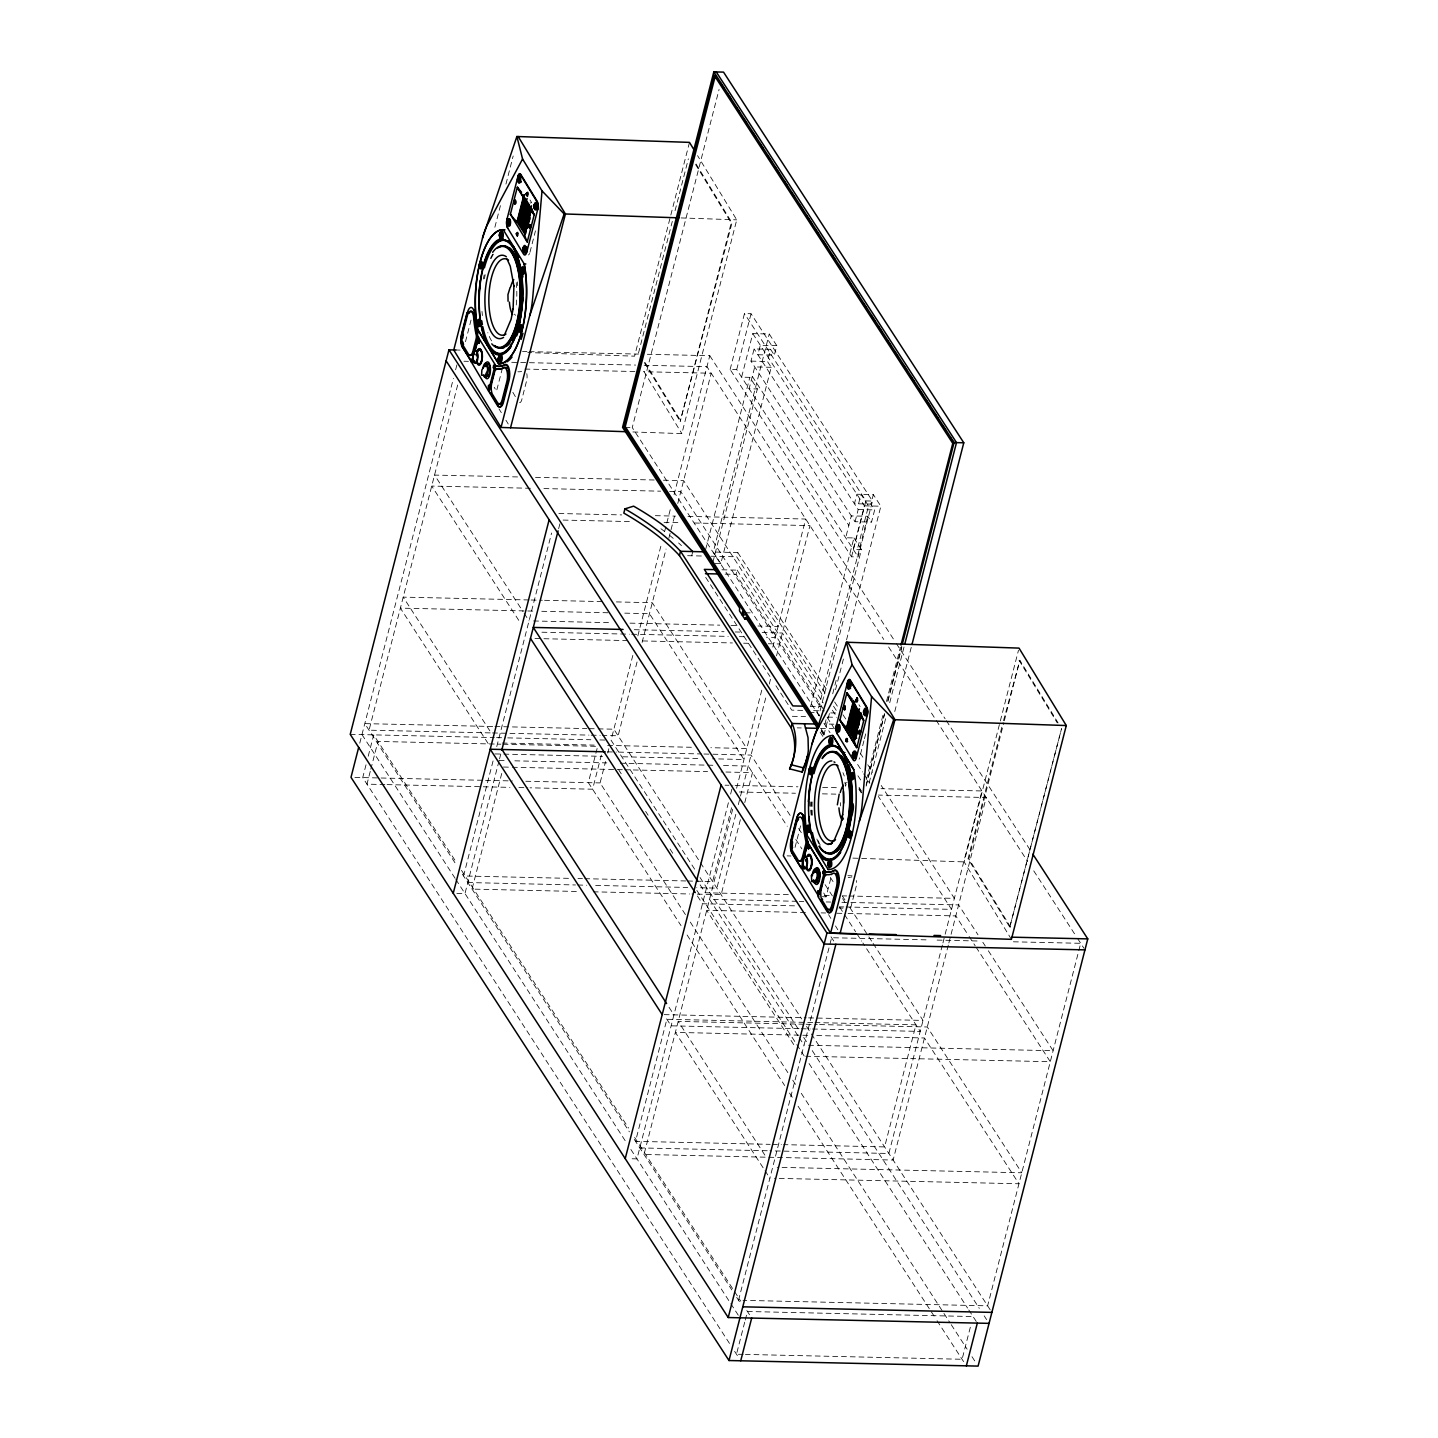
<?xml version="1.0" encoding="UTF-8"?>
<svg xmlns="http://www.w3.org/2000/svg" width="1438" height="1438" viewBox="0 0 1438 1438"><rect width="100%" height="100%" fill="white"/><g stroke="black" fill="none" stroke-linecap="round" stroke-linejoin="round"><path stroke-width="0.75" stroke-dasharray="5 3.75" d="M359.77 743.158L453.401 378.464M455.63 369.782L457.302 363.275M465.481 341.705L471.035 320.099M494.87 227.24L500.424 205.652M505.96 184.064L513.168 155.987M457.661 385.024L369.045 730.18L490.214 732.895M366.025 764.782L362.736 777.599L729.767 1343.847M368.218 756.226L373.7 734.872L456.619 862.8M370.267 771.343L366.978 784.159L384.863 784.555M370.824 769.204L377.96 741.433L500.819 744.183M529.957 252.279L535.457 230.871M502.455 368.02L496.523 391.118L494.187 387.289M493.072 760.936L463.539 875.976L568.999 878.348M496.757 746.592L551.599 532.995M499.004 760.972L464.977 893.537L455.181 893.304M499.543 758.887L501.952 749.504M558.645 528.699L560.317 522.192M501.736 773.464L472.041 889.097L579.748 891.524M689.485 142.38L634.589 356.175L527.8 352.544M638.49 353.083L672.301 221.416M675.069 210.631L688.371 158.827M819.121 715.872L632.253 427.571L719.072 89.462M696.1 164.04L732.014 222.89L680.21 421.442L731.205 222.872L695.273 164.004M597.112 748.479L588.34 782.649L681.019 925.623M632.9 431.957L681.864 433.611L736.741 219.834L697.556 155.61M601.372 755.04L592.6 789.21L530.047 787.808M685.441 914.604L600.077 782.919L605.56 761.547M607.753 753.009L608.849 748.731M632.828 655.404L611.042 740.193L695.183 869.99M637.843 635.866L661.246 544.678M664.59 531.665L666.261 525.14M666.819 522.983L670.719 507.776M674.062 494.762L709.779 355.689L647.352 354.287M637.07 661.965L618.124 735.771L602.414 735.411M642.085 642.427L666.064 549.082M668.85 538.225L674.979 514.337M677.765 503.48L711.199 373.233L643.882 371.723M730.127 369.458L744.471 313.574L751.049 313.718L872.471 501.053L858.126 556.937L851.548 556.794L730.127 369.458L736.705 369.602L858.126 556.937M736.705 369.602L751.049 313.718M691.696 555.787L692.792 551.545M776.772 345.623L760.307 345.264L757.862 354.755L774.345 355.114L776.772 345.623L769.24 334.011L752.775 333.634L741.595 377.169L749.827 377.349L757.359 388.961L712.565 563.444L720.798 563.624L771.217 367.301L767.443 361.495L770.57 349.308L754.105 348.931L750.978 361.118L855.071 521.724L871.536 522.084L874.664 509.897L870.907 504.091L873.333 494.6L856.868 494.241L854.442 503.731L870.907 504.091M705.591 549.676L749.827 377.349M720.798 563.624L713.266 552.012L769.24 334.011M825.053 693.116L736.687 556.794L737.784 552.569L713.266 552.012M823.273 709.006L736.004 574.373L737.101 570.131L721.822 569.79M728.401 802.728L636.962 1158.884L629.143 1158.704M730.63 794.046L732.859 785.364M731.583 807.761L712.619 881.566L687.939 881.009M736.598 788.222L762.23 688.353M772.817 647.118L805.711 519.028L686.771 516.368M732.661 809.288L644.026 1154.462L765.214 1157.177M735.825 814.321L716.879 888.127L696.675 887.677M738.323 804.615L739.977 798.18M740.516 796.041L766.49 694.914M769.276 684.075L770.948 677.55M776.52 655.854L809.954 525.589L691.031 522.929M740.372 819.732L721.121 894.688L691.948 894.023M744.776 802.602L752.469 772.619L721.049 771.918M858.558 503.821L860.985 494.33L868.516 505.942L857.336 549.478M855.071 521.724L858.198 509.537L754.105 348.931M810.78 705.968L853.92 537.938L845.688 537.758L851.296 515.9L867.779 516.278L871.536 522.084M752.775 333.634L864.4 505.852L853.219 549.388L861.452 549.568L818.869 715.423M851.548 556.794L865.91 500.909L744.471 313.574M819.534 715.854L817.359 712.601L867.779 516.278M826.059 719.665L824.963 723.979L833.86 724.177M832.71 693.781L834.364 687.328M834.921 685.171L836.574 678.7M846.551 639.892L880.865 506.212L873.333 494.6M795.034 847.431L800.589 825.825M823.866 735.124L829.42 713.536M835.514 689.773L841.607 666.028M842.165 663.871L843.836 657.382M863.914 740.876L859.511 758.006A5.806 2.211 -88 0 1 859.115 759.192M864.454 738.737L866.107 732.302M822.374 896.701L826.077 896.845L832.009 873.747M866.431 779.594L883.13 714.506M886.473 701.492L900.404 647.262M866.143 785.022L884.514 713.5M887.857 700.486L901.77 646.309M866.125 786.137L884.514 714.542M887.857 701.528L901.77 647.298M869.127 782.901L886.383 715.711M889.727 702.715L904.196 646.363M738.539 1300.258L831.613 937.72L928.103 939.895M894.76 711.54L911.458 646.525M744.704 1322.187L736.49 1354.219L743.176 1354.38M745.261 1320.048L747.454 1311.492L973.059 1316.561M942.375 945.072L888.864 1153.474L769.941 1150.813M942.933 942.897L944.604 936.39M945.161 934.215L981.956 790.954L880.973 788.689M1011.399 939.338L964.143 861.901L1018.481 650.282M1009.764 927.15L1061.568 728.617L1009.764 927.15L968.044 858.81L1002.951 722.829M1003.508 720.672L1019.848 660.276L1058.098 722.919M1010.59 927.186L968.87 858.828L1003.778 722.865M1004.335 720.708L1019.848 660.276M948.307 945.125L893.124 1160.035L767.461 1157.213M948.864 942.951L950.536 936.444M951.093 934.269L986.198 797.515L878.492 795.088M970.326 1327.238L962.094 1359.27L745.423 1354.416M845.167 785.777L846.353 784.681M529.885 203.064L531.647 202.686L529.993 199.954M460.088 350.099L455.63 349.991L459.477 350.207M522.515 351.501L526.973 351.591M529.202 351.645L638.436 354.09M750.978 361.118L767.443 361.495M771.217 367.301L754.734 366.924L749.126 388.781L757.359 388.961M463.953 361.244L468.429 361.333M511.712 362.304L518.453 362.448M520.7 362.502L635.614 365.072M644.116 365.27L706.957 366.672L883.759 639.461M524.942 369.063L634.913 371.525M624.973 427.41L632.253 427.571M517.572 476.931L434.546 475.079L522.983 611.527M535.511 477.344L654.452 480.004M663.421 480.202L683.625 480.651L778.12 626.447L757.934 625.997M530.46 488.273L431.724 486.062L518.956 620.641M543.924 488.578L660.599 491.185M669.587 491.383L680.803 491.634L775.298 637.429L766.328 637.232M865.91 500.909L872.471 501.053M864.4 505.852L880.865 506.212M858.198 509.537L874.664 509.897M558.861 513.51L621.701 514.912M655.351 515.667L675.554 516.116M563.121 520.071L632.684 521.635M664.086 522.336L679.797 522.677M687.616 555.697L702.409 556.021M710.983 556.218L736.687 556.794M725.094 574.121L736.004 574.373M528.86 599.952L403.197 597.13L490.43 731.726M531.107 600.006L542.324 600.257M544.571 600.311L602.917 601.605M616.381 601.911L652.277 602.72L746.789 748.515L710.875 747.706M745.1 612.75L752.38 612.912M532.779 611.096L400.375 608.13L488.812 744.578M541.749 611.294L611.312 612.84M624.775 613.145L649.455 613.702L743.967 759.498L712.547 758.797M533.534 620.964L612.067 622.726M630.024 623.139L719.773 625.153M731.007 625.404L737.73 625.548M634.266 629.7L724.033 631.713M735.249 631.965L739.743 632.055M762.176 632.558L782.38 633.008L823.848 696.999M541.928 632.217L629.449 634.176M631.695 634.212L728.185 636.387M739.402 636.639L743.895 636.728M534.954 638.526L541.695 638.67M543.941 638.724L629.215 640.629M642.678 640.935L732.427 642.948M743.644 643.199L748.137 643.289M768.341 643.739L779.558 643.99L821.026 707.981M810.295 706.31L821.206 706.543M802.656 710.39L791.745 710.138L774.776 683.967M813.584 710.642L824.495 710.875M809.127 712.421L817.359 712.601M830.733 712.906L839.648 713.104M792.338 716.304L805.55 716.591M827.569 717.095L836.377 717.292M797.191 727.862L801.272 727.952M820.469 728.383L833.321 728.671M492.695 726.496L364.785 723.62L456.241 864.723M494.942 726.532L586.938 728.599M589.185 728.653L595.925 728.796M598.154 728.85L613.864 729.21L699.228 860.895M492.461 732.949L588.951 735.106M591.198 735.16L600.167 735.357M350.225 734.351L494.366 737.568M496.559 737.622L505.583 737.82M507.722 737.874L590.856 739.743M599.826 739.941L606.566 740.085M502.186 743.033L594.2 745.1M607.663 745.405L692.936 747.311M503.048 744.237L596.86 746.34M607.411 751.858L616.399 752.056M618.646 752.11L701.672 753.961M703.919 754.015L710.642 754.177M712.889 754.213L751.031 755.076L791.295 817.179M494.87 753.925L501.61 754.069M503.857 754.123L602.594 756.334M622.78 756.783L699.084 758.491M499.13 760.486L505.87 760.63M514.84 760.828L606.836 762.895M620.299 763.201L705.573 765.106M707.82 765.16L714.56 765.304M723.53 765.501L748.209 766.059L787.251 826.275M503.39 767.047L510.113 767.191M512.359 767.245L622.312 769.707M624.559 769.761L707.586 771.613M725.04 785.184L728.94 785.274M735.106 785.418L797.946 786.82M822.626 787.377L838.336 787.736M354.898 777.419L483.348 780.295M485.595 780.349L512.395 780.942M525.805 781.247L600.077 782.919M739.366 791.979L795.466 793.237M822.392 793.848L835.855 794.136M387.092 784.609L509.951 787.359M518.884 787.557L527.818 787.754M577.986 878.546L582.462 878.654M584.709 878.69L685.692 880.955M467.781 882.537L575.506 884.963M577.752 884.999L586.722 885.215M595.692 885.413L687.706 887.462M788.312 894.652L705.285 892.782L699.192 883.381M824.208 895.443L830.948 895.604M842.165 895.856L846.658 895.946M848.905 896L954.365 898.355L881.188 785.454M593.211 891.812L689.719 893.987M797.047 901.302L709.527 899.343L797.982 1035.791M799.294 901.356L803.788 901.446M826.221 901.95L830.715 902.057M841.931 902.309L848.672 902.453M850.901 902.507L958.625 904.915L978.002 934.826M794.459 905.832L702.463 903.765L695.147 892.477M839.343 906.839L843.836 906.929M846.083 906.983L951.543 909.355L878.366 796.436M805.442 912.537L706.705 910.326L793.938 1044.905M821.152 912.896L825.646 912.986M836.862 913.238L845.85 913.454M848.078 913.49L955.803 915.916L967.918 934.61M937.091 940.093L977.481 940.991M1013.377 941.8L1080.693 943.31L987.618 1305.83L743.015 1300.347M664.158 1014.635L806.341 1017.816M808.587 1017.87L923.034 1020.423L873.01 943.274M812.722 1022.544L666.873 1019.272L635.524 1141.341L770.175 1144.342M814.969 1022.58L915.952 1024.845L884.622 1146.913L783.638 1144.648M803.86 1024.216L678.197 1021.411L765.429 1155.99M806.107 1024.269L817.323 1024.521M819.57 1024.575L927.276 1026.984L1021.789 1172.779L777.185 1167.296M799.025 1028.691L671.115 1025.833L665.021 1016.414M801.272 1028.745L810.259 1028.943M812.488 1028.997L920.212 1031.406L862.872 942.969M807.779 1035.36L675.375 1032.394L763.812 1168.842M816.748 1035.558L924.454 1037.966L1018.967 1183.762L774.363 1178.297M808.516 1045.246L1053.119 1050.729L986.486 947.912M805.711 1056.229L1050.297 1061.711L976.402 947.678M772.422 1144.396L781.391 1144.594M639.784 1147.901L767.694 1150.76M681.127 217.929L736.741 219.834M787.125 855.862L790.918 856.005M852.896 858.109L964.143 861.901M847.863 875.688L851.961 875.814M838.893 908.025L842.992 908.169M660.959 528.735L664.338 531.305M669.389 535.152L675.626 540.364M678.61 542.989L681.486 545.631M514.427 314.113L515.541 315.299M842.956 714.776L848.384 722.901M770.57 349.308L774.345 355.114M752.308 376.414L848.869 525.409M853.92 537.938L861.452 549.568M709.779 355.689L895.119 641.636M896.341 643.523L945.108 718.766M946.33 720.654L1031.675 852.339M888.63 646.992L934.97 718.479M936.192 720.348L1027.649 861.452M1033.742 870.853L1076.415 936.695M1077.637 938.583L1083.893 948.235M737.784 552.569L827.335 690.743M834.615 701.96L838.246 707.55M833.519 706.184L837.15 711.792M832.386 710.174L836.053 715.818M860.445 753.458L862.89 757.215M867.761 764.746L872.65 772.278M982.855 942.303L985.282 946.042M737.101 570.131L823.147 702.912M827.12 717.4L834.453 728.689M857.623 764.441L862.494 771.972M863.717 773.842L869.828 783.261M969.122 936.48L975.18 945.809M823.974 723.368L830.032 732.715M857.947 775.783L861.596 781.391M821.278 729.066L824.945 734.692M859.025 787.287L861.47 791.044M821.332 730.36L824.999 736.004M859.133 788.671L861.578 792.446M821.134 730.899L823.561 734.656M858.881 789.138L861.308 792.895M820.127 732.176L823.794 737.82M705.699 577.375L769.941 676.489M798.611 828.468L802.26 834.112M830.319 877.396L833.986 883.04M842.524 896.216L844.969 899.99M849.84 907.504L871.788 941.387M795.789 839.45L801.883 848.869M825.07 884.622L832.386 895.91M839.702 907.198L843.351 912.842M844.573 914.73L855.556 931.662M856.778 933.55L861.65 941.081M831.02 936.803L835.873 944.281M700.45 862.782L801.649 1018.913M806.538 1026.444L810.187 1032.089M811.409 1033.976L991.878 1312.391M700.054 877.522L798.827 1029.896M803.716 1037.427L807.365 1043.071M812.236 1050.603L979.296 1308.328M984.167 1315.86L986.612 1319.617M524.187 613.397L529.04 620.874M799.186 1037.661L804.04 1045.138M618.825 770.031L621.252 773.788M645.644 811.409L648.089 815.184M670.036 849.031L673.685 854.675M696.855 890.428L804.166 1055.977M809.037 1063.509L967.558 1308.059M968.781 1309.946L976.258 1321.468M690.312 922.118L787.862 1072.622M792.733 1080.154L796.4 1085.798M801.272 1093.311L942.717 1311.546M943.939 1313.433L950.033 1322.834M951.255 1324.704L967.109 1349.168M971.98 1356.699L975.647 1362.343M687.112 935.024L784.663 1085.528M789.534 1093.06L793.201 1098.704M798.072 1106.217L935.868 1318.808M937.073 1320.695L964.215 1362.559M669.065 1007.319L673.937 1014.851M765.034 1170.712L769.869 1178.189M461.49 870.332L628.55 1128.057M634.643 1137.458L733.416 1289.85M734.638 1291.719L740.732 1301.138M746.825 1310.539L750.636 1316.417M462.335 874.124L629.377 1131.85M634.266 1139.381L731.816 1289.886M736.687 1297.4L740.66 1303.529M361.963 734.602L455.271 878.564M455.846 879.463L625.979 1141.934M630.869 1149.465L739.959 1317.801M734.638 1351.378L738.611 1357.508M1019.021 660.24L1057.272 722.901M858.971 704.764L860.086 706.579M645.105 362.61L681.037 421.46M644.296 362.574L680.21 421.442M643.811 371.292L681.864 433.611M842.632 898.624L844.915 902.345M823.74 893.016L826.077 896.845M515.361 396.618L512.917 392.448A6.417 2.445 -88 0 1 512.755 391.873M828.558 914.604L830.858 918.397M835.478 925.946L837.779 929.721M499.004 408.895L501.323 412.67M505.924 420.22L508.225 423.994M516.224 282.549A41.738 15.908 -88 0 1 516.116 306.204M517.321 281.902A38.269 14.578 -88 0 1 517.734 285.677M484.408 278.828A51.121 19.485 -88 0 1 485.199 274.712M490.376 258.534A51.121 19.485 -88 0 1 492.982 253.717M491.562 340.878A51.121 19.485 -88 0 1 487.806 332.609M491.113 258.552A51.121 19.485 -88 0 1 493.719 253.753M482.431 315.587A50.51 19.251 -88 0 1 482 311.417M483.384 278.99A50.51 19.251 -88 0 1 484.175 274.928M529.561 253.483A5.806 2.211 -88 0 1 528.519 254.957M519.567 402.658A6.417 2.445 -88 0 0 521.67 400.159L526.829 379.92A7.226 2.75 -88 0 0 526.811 373.682M521.617 371.399A65.932 25.129 -88 0 1 517.896 371.759M844.915 782.308A41.738 15.908 -88 0 1 845.526 786.226M842.938 772.691A38.269 14.578 -88 0 1 844.268 776.035M845.22 783.315A20.204 7.711 -88 0 1 847.234 782.703M818.779 843.603A51.121 19.485 -88 0 1 816.64 838.3M812.38 815.22A51.121 19.485 -88 0 1 812.182 801.973M811.374 815.022A50.51 19.251 -88 0 1 811.176 801.937M840.403 805.927A18.82 7.172 -88 0 1 840.403 802.656M820.289 845.185A51.121 19.485 -88 0 1 817.359 838.336M811.158 815.166A51.121 19.485 -88 0 1 810.942 801.919M850.271 907.773A6.417 2.445 -88 0 0 851.224 905.886L856.383 885.646A7.226 2.75 -88 0 0 856.527 880.577M851.907 876.892A65.932 25.129 -88 0 1 851.17 877.126M850.415 877.306A65.932 25.129 -88 0 1 848.186 877.522"/><path stroke-width="1.5" d="M473.911 360.866L473.515 362.178M478.89 342.981L478.836 339.548L477.74 340.752M498.249 359.141L499.777 358.853C497.206 359.59 499.058 361.405 500.136 358.637L500.784 357.271L498.788 357.685L499.957 355.905M521.347 269.859L522.497 268.115L522.623 269.913L521.329 269.877L523.324 269.463L521.455 271.117L522.803 272.627L522.677 270.829L520.718 270.56L521.617 271.512M808.282 848.654L808.39 845.274M828.342 863.393L829.492 861.632L828.414 864.328L829.798 866.161L830.319 862.998L828.342 863.393L830.319 862.998M850.901 775.585L852.051 773.824L852.159 775.639L850.865 775.603L852.932 776.089L850.937 776.502L851.512 778.335L852.231 776.538M808.12 848.474L808.516 845.85L808.084 848.025M506.895 220.607L508.243 221.812L506.895 220.607L506.931 224.58L508.261 223.142L506.967 223.088L506.931 224.58M495.014 365.018L494.474 367.858L494.043 365.953M478.333 320.746L479.303 323.586C475.798 325.563 476.355 320.225 478.692 320.746C479.843 323.137 475.349 324.287 478.53 325.419M499.885 237.576L501.071 237.612L501.143 235.742C498.339 227.348 500.029 242.069 500.029 235.706M520.053 327.9C518.147 320.872 518.453 334.892 518.902 328.799M519.765 326.013L519.963 330.704L518.759 330.65M527.045 194.4L526.739 192.908L526.452 195.334M526.919 195.388L526.955 194.4M527.063 193.914L527.189 192.926M526.362 193.465L526.937 193.914M807.725 831.128C808.048 829.78 804.004 830.229 808.893 828.378L806.233 829.205M830.265 743.32L829.618 741.433L829.582 743.302M830.373 740.516C828.234 740.588 832.099 740.696 830.427 738.665M828.935 741.415L830.625 743.338L831.434 740.57L831.398 741.505L828.809 740.462L831.434 740.57M855.844 699.605L856.023 700.342M856.203 701.115C857.533 692.091 857.911 705.86 855.862 700.522M857.084 699.659L856.113 699.623M524.277 251.524C524.349 246.437 522.318 252.818 524.636 251.524L524.816 246.815C522.443 246.222 521.94 251.722 525.427 249.655L522.911 248.648M852.428 755.31C854.064 759.821 851.548 753.224 854.999 754.447L854.262 755.363M843.657 708.431L843.962 706.166L845.185 705.968L845.041 709.635L843.729 708.934L844.448 706.507L843.459 708.125L844.843 707.873L843.531 707.55M859.457 733.524C856.329 731.906 862.602 728.365 860.032 734.171C856.545 733.452 860.319 728.383 859.295 733.883M859.349 732.427L859.277 733.578L859.78 730.378M478.89 339.997C480.148 342.064 477.092 341.867 478.584 340.105M498.231 359.284L499.112 355.887M520.898 270.182L521.652 268.079M827.785 864.993L829.331 864.58L827.785 865.011L828.665 861.614M851.871 776.772L850.577 776.736L851.116 778.479L851.206 773.806M514.462 203.189L515.289 201.662L514.732 203.297L513.905 201.913L514.912 201.769C513.294 198.678 515.038 208.294 514.876 200.457M530.029 228.444C531.718 220.409 528.231 229.127 529.022 226.359M528.932 226.898L529.921 227.797L529.831 226.197M844.376 707.622L843.639 707.119M818.384 891.434L818.186 892.836M479.591 341.723L479.07 342.927L478.477 340.429M858.846 732.014L859.439 731.061M488.668 386.247L489.423 386.966M535.493 205.598L534.199 205.562L534.936 203.89L535.493 205.598L534.019 204.861L533.84 205.868L534.487 208.546L535.655 206.82M863.393 711.684L864.04 714.273L865.209 712.547L863.914 712.511L864.04 714.273M743.104 612.75L743.033 613.702M823.704 873.98L823.327 871.949L824.765 874.016M472.886 360.219L473.21 362.789L474.055 361.585M478.836 295.94L480.112 280.913M477.919 340.752L477.937 342.082M478.53 342.298L479.573 340.393M488.381 386.157L488.399 387.487M488.794 388.386L489.351 385.887M489.675 386.211L489.441 387.901M494.618 366.295L494.492 366.474M517.285 236.263C516.727 227.204 517.59 241.728 517.698 232.381M513.114 309.062L513.905 285.785M526.344 193.627C526.811 200.529 528.878 188.971 526.308 193.699M523.18 297.612L519.208 326.588M802.314 866.808L802.548 865.586A6.04 2.301 -88 0 1 804.974 856.455A6.04 2.301 -88 0 1 806.646 865.586A6.04 2.301 -88 0 1 802.656 865.424M808.39 801.667L809.666 786.64M807.886 846.497L807.958 845.939M818.276 890.841L818.042 893.591M817.934 891.884L817.952 893.214M818.276 890.661L819.175 893.322L818.779 890.859M823.039 871.985L823.165 873.675M824.729 870.799C822.518 872.812 823.471 872.992 824.441 874.232M824.118 872.542L824.046 873.351M824.028 872.956L824.118 871.608M847.647 741.505C843.261 741.882 849.229 734.728 846.838 741.99M842.65 814.789C844.43 798.054 844.448 780.115 836.592 764.818M857.12 697.915L855.916 700.845M852.734 803.339C856.347 810.295 844.681 829.762 849.409 833.609L848.456 836.377M694.087 149.947L689.485 142.38L516.889 136.502L522.569 158.989L542.018 190.877L532.761 297.181A52.487 20.006 -88 0 1 529.777 315.515L501.035 427.446L626.231 431.724M823.273 872.417L824.513 872.56M823.363 872.093L824.459 872.974M846.425 642.229L852.105 664.716L871.572 696.603L862.315 802.907A52.487 20.006 -88 0 1 859.331 821.242L830.589 933.172L1011.399 939.338L1066.295 725.543L1019.021 648.107L846.425 642.229L812.057 743.806L783.315 855.736L830.589 933.172M516.314 234.484L517.392 235.401L517.464 233.298L516.35 233.621L517.59 233.657M817.88 893.573L818.995 893.609L818.204 892.962M849.265 687.256L848.815 685.908C844.501 686.034 851.152 689.215 849.085 685.261M849.463 833.627L849.445 834.543M818.366 891.902L819.354 891.776M853.309 752.505L852.339 755.31L854.963 755.381M854.154 754.411L853.183 755.327M534.379 206.802L536.464 206.659L534.361 206.784L534.487 208.546M863.537 710.731L866 712.385L863.932 712.529M523.989 199.9L531.089 212.411M847.359 726.567L854.819 738.808M849.157 719.575L856.617 731.816M535.457 207.503L534.541 205.904L535.817 203.854M864.993 713.23L864.849 709.905L865.37 711.684M494.187 366.241L494.906 367.265M494.96 366.834L494.025 364.982L493.468 367.157M824.19 872.327L823.884 870.961M829.079 740.462L830.787 738.665M847.971 833.555L849.66 831.757L848.474 831.703M529.31 225.694C528.555 232.902 533.336 222.674 529.166 225.586M837.797 727.538L836.431 726.334L837.797 727.538L838.282 726.064L836.521 727.484M480.939 264.484L479.591 263.28L480.939 264.484L481.442 263.046L479.663 264.43M809.073 771.235A3.739 1.42 -88 0 0 811.122 774.093A3.739 1.42 -88 0 0 811.391 767.802A3.739 1.42 -88 0 0 809.109 770.247L810.493 770.211L809.971 769.024L808.839 770.175L810.007 772.961L810.493 771.523L809.199 771.487M809.127 769.006C812.65 770.139 806.844 770.085 811.266 771.99L810.169 772.691L809.217 771.505L809.163 772.943M803.015 865.73L802.602 867.33L803.429 866.79M855.826 734.89L848.33 722.721M857.623 727.88L850.164 715.657M845.993 739.258L845.957 741.091L846.838 740.067C847.072 737.802 845.185 740.57 846.856 738.359M534.864 204.897L535.331 208.564M864.4 710.624L864.885 714.291M473.893 361.585L472.76 362.322M513.132 308.775L511.101 319.308L504.414 335.144M807.293 846.461L808.893 845.472M803.608 867.312L802.44 868.336M808.803 845.292L808.929 848.222M818.941 891.776L818.815 893.609M824.334 872.039L818.024 896.629L827.407 911.998A9.886 3.775 -88 0 0 832.189 907.917L837.689 886.545A10.821 4.116 -88 0 0 838.012 875.472A10.821 4.116 -88 0 0 834.453 870.188A74.003 28.203 -88 0 1 824.477 871.5L823.83 872.471L824.693 871.626M857.767 700.432L856.994 701.87M824.711 872.956L824.208 874.16M842.686 814.501L840.637 825.035L833.968 840.871M517.716 178.186C516.296 180.828 520.466 183.489 519.531 179.534C520.7 176.353 515.703 177.935 519.316 178.851L518.022 178.815M518.004 177.485C517.644 180.181 518.992 176.263 520.089 178.204M836.431 726.334L836.467 730.306L837.815 728.868L836.521 728.814L836.467 730.306M849.534 686.591L847.809 685.207L849.409 683.266L847.557 683.212L847.413 687.202A3.757 1.438 -88 0 0 850.002 687.184A3.757 1.438 -88 0 0 848.959 681.486A3.757 1.438 -88 0 0 847.521 687.058M847.557 683.212L848.851 684.578L849.409 683.266M479.591 263.28L479.609 267.216L480.957 265.796L479.663 265.76L479.609 267.216M517.806 220.841L525.104 233.423L526.236 228.3L518.794 217.012M519.603 213.849L526.901 226.431L528.034 221.308L520.592 210.02M521.401 206.856L528.681 219.439L529.849 214.388L522.389 203.01M523.198 199.864L530.658 212.105M850.937 712.583L858.414 724.824M852.734 705.591L860.212 717.832M859.403 720.977L851.979 708.592M473.21 360.435L472.832 359.86M455.63 349.991L448.944 349.847L350.225 734.351L728.221 1317.532L989.056 1323.373M516.889 136.502L482.503 238.079L453.761 350.009L501.035 427.446M467.026 312.693L461.544 334.065A9.886 3.775 -88 0 0 462.029 346.774L472.221 362.16M358.673 747.418L350.998 777.329L728.994 1360.528L978.092 1366.1L1087.775 938.888L1032.897 854.226M526.739 252.171A5.806 2.211 -88 0 1 523.63 254.22L507.668 228.031A6.669 2.552 -88 0 1 507.075 218.882L518.039 176.137A5.051 1.923 -88 0 1 520.736 174.34L537.219 201.374A5.806 2.211 -88 0 1 537.74 209.337L526.739 252.225M471.394 362.142L478.674 337.031M471.61 362.16L478.081 336.959A74.003 28.203 -88 0 1 474.594 313.502A10.821 4.116 -88 0 0 471.233 307.426A10.821 4.116 -88 0 0 467.368 312.693L461.868 334.083A9.886 3.775 -88 0 0 462.353 346.774L488.489 390.902L494.942 365.773A74.003 28.203 -88 0 0 504.9 364.461A10.821 4.116 -88 0 1 508.459 369.746A10.821 4.116 -88 0 1 508.135 380.818L502.653 402.191A9.886 3.775 -88 0 1 497.854 406.271L488.489 390.902M471.772 362.16L472.85 357.972M474.468 351.663L478.243 336.977M475.457 349.596L478.135 339.116M510.346 214.37L517.267 187.461L534.127 215.107L527.225 242.015L510.382 214.244A80.528 37.298 14.4 0 0 517.015 221.901L525.05 234.394L531.089 209.301M517.015 221.901L524.007 194.723M517.428 221.919L524.403 194.723M520.232 212.968L523.845 198.893M524.906 197.779L518.723 221.919L520.502 221.542M526.02 199.612L519.837 223.735L521.599 223.357L519.28 222.836L525.463 198.696M527.135 201.428L520.933 225.568L522.713 225.173L520.394 224.652L527.099 198.516M527.692 202.345L521.491 226.467L523.27 226.09L520.933 225.568M528.249 203.261L522.048 227.384L524.385 227.905L522.605 228.3L528.807 204.16M529.364 205.077L523.162 229.199L524.942 228.822M530.478 206.892L524.277 231.033L526.056 230.637L523.72 230.116L529.921 205.994M524.834 231.931L531.539 205.796M525.05 234.394L531.593 208.726M528.016 225.712L530.083 217.677M489.297 390.938L495.768 365.665L478.081 336.959M503.498 397.895L507.183 383.551M510.544 427.769L565.422 213.974L518.165 136.538M453.24 893.268L549.136 519.747M501.772 750.205L558.088 530.874M912.016 644.35L963.784 442.778L723.53 72.116L713.823 71.9L622.564 427.356L739.617 607.968L739.491 610.88L744.722 618.969L747.149 619.023M818.689 727.143L623.876 426.583L714.111 75.153L952.765 443.353L900.961 645.087M818.851 725.309L625.242 426.619L715.477 75.171M692.792 551.545L678.269 537.435L662.055 524.511A227.132 105.226 14.4 0 0 633.601 506.158L624.919 508.872L623.822 513.096C644.062 524.78 663.439 538.387 679.437 555.517L791.062 727.718C796.095 740.912 796.185 756.172 789.606 768.845L802.098 772.026A227.132 105.226 14.4 0 0 807.024 756.496M679.437 555.517L680.534 551.275C664.518 534.145 645.141 520.556 624.919 508.872M625.224 1158.615L721.121 785.112M791.062 727.718L792.158 723.494L680.534 551.275L705.033 551.832M789.606 768.845C795.699 754.591 798.467 738.305 792.158 723.494L816.658 724.033M802.098 772.026L803.195 767.802A227.132 105.226 14.4 0 0 808.354 750.223L808.03 737.64L804.399 723.763M836.592 724.662L847.593 681.864A5.051 1.923 -88 0 1 850.271 680.066L866.772 707.101A5.806 2.211 -88 0 1 867.294 715.063L856.275 757.952A5.806 2.211 -88 0 1 853.183 759.947L837.222 733.757A6.633 2.534 -88 0 1 836.592 724.662A6.669 2.552 -88 0 0 837.204 733.775M801.775 867.887L807.635 842.686L825.142 871.392M803.968 857.39L807.797 842.704A74.003 28.203 -88 0 1 804.148 819.229A10.821 4.116 -88 0 0 800.786 813.153A10.821 4.116 -88 0 0 796.904 818.42L791.421 839.81A9.886 3.775 -88 0 0 791.907 852.5L818.851 896.593M861.164 712.924L854.19 740.103L846.569 727.628L853.543 700.45M846.964 727.628L853.723 701.744M851.835 710.642L847.701 726.729L855.251 739.114M854.532 701.78L853.543 706.489L860.643 718.137M855.017 704.422L848.815 728.563L850.595 728.167L848.258 727.646L854.981 701.492M855.574 705.339L849.373 729.461L851.152 729.084L848.815 728.563M856.131 706.238L849.93 730.378L852.267 730.899L850.487 731.295L856.167 709.168M857.803 708.97L851.602 733.11L853.381 732.733L851.044 732.194L857.246 708.071M858.36 709.887L852.159 734.027L853.938 733.632L851.602 733.11M859.421 708.79L852.716 734.926L855.053 735.465L853.273 735.843L859.475 711.702M860.014 712.619L853.83 736.759L855.61 736.364M860.571 713.536L854.388 737.658L856.706 738.197L854.945 738.575M854.585 740.121L860.499 717.131M856.005 737.478L857.551 731.439M819.39 894.562L823.165 879.786M832.53 905.67L837.258 887.21A9.329 3.559 -88 0 0 837.905 882.447M728.221 1317.532L826.958 933.046L448.944 349.847M902.327 644.134L954.077 442.562L713.823 71.9M904.754 644.188L956.504 442.616L716.25 71.954M728.994 1360.528L835.873 944.281M840.08 933.496L894.975 719.701L847.719 642.265M740.732 1360.779L751.697 1318.053M966.354 1365.83L977.319 1323.122M508.189 223.555L508.782 224.31C505.655 223.699 510.131 217.785 506.967 221.758M837.743 729.264L838.336 730.037L836.79 728.077L838.282 726.064M529.256 225.353L529.903 228.426M481.46 267.001L479.933 265.041L481.442 263.046M811.391 875.724L811.769 881.566C816.281 882.698 818.06 876.281 816.946 872.866A6.004 1.977 86.3 0 0 815.022 869.72L811.409 875.706M823.632 872.147L823.219 870.925M506.625 221.398L508.009 222.548L506.715 222.513M529.669 219.115L522.228 207.827L523.36 202.704L529.597 212.644M527.872 226.108L520.43 214.819L521.563 209.696L528.807 221.29M808.875 769.761L810.241 770.93L810.007 772.961M857.425 731.834L849.984 720.528L851.152 715.405M519.711 181.53L517.968 180.145L517.86 181.476M517.392 235.401L516.781 233.549M846.946 741.127L846.011 740.39L847.09 740.786M477.991 340.339L479.016 339.494M478.8 342.478L479.375 341.183M493.414 365.827L494.51 365.234M494.384 367.984L494.636 365.522M494.672 365.234L494.672 367.625M817.845 891.47L818.797 890.679M819.408 893.627L819.372 890.877M819.804 893.645L819.768 890.895M742.314 612.175C743.338 609.335 743.392 616.183 742.296 613.235M837.311 730.324L837.186 726.334M529.777 315.515L564.145 213.938L542.018 190.877M859.331 821.242L893.699 719.665L871.572 696.603M480.454 267.252L480.687 265.203M859.187 724.932L851.745 713.482L853.111 708.485M839.199 794.118L837.347 804.831M519.316 178.851L519.855 177.539M848.582 685.243L848.797 683.913M848.815 685.908L848.258 687.22L847.521 685.89M516.458 233.675L517.464 233.298M846.029 740.408L846.317 739.276M514.337 200.799C515.523 198.192 517.321 203.854 514.84 204.016M510.184 287.33L507.956 294.574L508.063 301.243M853.525 752.523L853.165 754.393M808.893 828.378L807.401 826.455L808.012 829.277L807.078 829.241L807.814 828.324M519.999 180.864L518.866 181.494L517.986 180.163M848.69 686.573L847.18 686.537M522.569 158.989L487.913 223.717A52.487 20.006 -88 0 0 482.503 238.079M852.105 664.716L817.467 729.443A52.487 20.006 -88 0 0 812.057 743.806M478.656 342.747L478.98 340.375M486.637 375.624L487.158 374.671M488.417 385.384L489.405 385.132M802.692 865.317L802.476 868.067L803.734 868.624M816.173 881.35L816.694 880.38M807.707 847.431L808.929 846.91L807.707 847.377L808.498 848.078M847.575 684.524L848.51 683.284L848.851 684.578M865.37 709.581L863.771 711.271A3.757 1.438 -88 0 1 865.982 708.772A3.757 1.438 -88 0 1 865.802 715.099A3.757 1.438 -88 0 1 863.699 712.457M846.443 739.635L846.64 740.768M515.038 203.89L514.984 200.098M516.889 233.909L517.087 235.041M489.279 386.157L489.351 387.253M498.339 357.99L499.723 357.954L498.752 356.121M850.433 775.909L851.817 775.873L852.051 773.824M827.893 863.717L829.277 863.681L829.492 861.632M519.244 178.186L518.273 179.48L519.154 180.846M527.638 196.089L527.764 192.279M478.818 342.747L477.776 342.064M494.402 368.254L493.45 367.948M803.518 868.552L804.058 866.431M834.453 840.098L830.355 844.25L832.099 843.207L827.911 844.483M522.803 272.627L521.958 272.609M843.459 708.089L844.843 707.873M520.951 271.099L522.336 271.045L522.443 272.861M827.946 864.615L828.971 866.143M803.824 866.79L803.177 868.534L804.453 866.449M521.311 268.313L522.497 268.115M478.8 340.231L478.261 341.058M498.177 358.368L499.723 357.954M850.271 776.286L851.817 775.873M807.958 847.737L808.048 846.64M829.277 863.681L828.63 865.047M844.394 709.725L844.537 705.806M859.385 734.279L859.529 730.36M498.86 358.601L500.837 358.17M850.954 776.52L852.932 776.089M744.722 618.969L745.747 617.423L817.683 728.419M807.994 847.108L808.659 847.971M498.806 357.667L500.784 357.271M843.836 709.006L844.466 707.981L843.764 708.808M479.07 342.927L477.865 342.442M808.623 848.654L807.545 848.438M514.894 200.781L514.714 201.823M515.289 201.662L514.247 202.255L515.289 202.165M529.885 225.335L529.705 226.377M528.878 226.467L530.28 226.215M530.28 226.701L529.328 226.485M529.723 227.851L529.705 226.862M844.843 707.388L843.89 708.143M859.816 731.942L858.881 732.697L859.241 731.115M829.492 863.879L830.391 863.896M519.28 222.836L521.041 222.441M520.394 224.652L522.156 224.274M523.72 230.116L525.499 229.738M485.397 376.936L486.26 376.756A6.777 3.146 -76.8 0 0 488.003 375.12M851.044 732.194L852.824 731.816M814.951 882.662L815.813 882.483A6.777 3.146 -76.8 0 0 817.557 880.847M526.218 193.878L527.53 193.932M852.392 754.375L854.999 754.447M623.876 426.583L625.242 426.619M954.077 442.562L963.784 442.778M952.765 443.353L954.131 443.371L950.482 437.745M715.261 569.646L704.35 569.394L792.841 705.914L803.752 706.166M705.447 573.69L718.551 573.978M742.116 614.925L744.542 614.979M623.049 629.449L533.282 627.435L697.969 881.494M805.46 728.041L818.312 728.329M605.182 751.804L490.214 749.234L662.199 1014.581M826.958 933.046L855.934 933.693M869.307 933.981L896.054 934.592M933.963 935.437L940.65 935.581M1011.975 937.181L1087.775 938.888M1084.953 949.871L824.136 944.029L446.122 360.83M742.781 1306.818L991.878 1312.391M523.612 246.779L523.468 248.648L525.463 248.72M523.45 251.488L523.072 249.601M524.385 248.702L523.648 249.619L525.427 249.655M854.01 752.541L853.165 752.505M853.83 757.233L852.986 757.215M517.734 179.462L520.143 179.552M533.858 205.742L535.817 205.958M534.037 206.425L535.331 206.479M564.145 213.938L678.898 217.857M507.219 222.351L508.513 222.405M506.661 223.986L507.938 224.274M503.264 229.756L524.313 264.089A67.101 25.578 -88 0 1 498.698 363.832L477.56 329.464A67.101 25.578 -88 0 1 503.174 229.721L504.99 229.81M500.19 232.902C502.168 232.776 499.489 234.825 501.017 235.742M517.303 234.34L516.44 233.531M499.346 234.754L501.862 235.778L499.238 235.67M524.097 263.873L525.823 263.945M479.393 265.167L481.209 265.077M520.969 270.092L522.264 270.146L522.138 268.331M476.877 322.561L479.339 322.651M519.064 325.995L520.125 326.031M476.841 323.496L478.171 325.401M518.219 327.828L520.772 327.918M518.111 328.763L520.736 328.853M478.441 341.381L478.548 342.334M494.205 365.629L495.751 365.809A74.003 28.203 -88 0 0 505.727 364.497A10.821 4.116 -88 0 1 509.286 369.764A10.821 4.116 -88 0 1 508.962 380.836L503.462 402.227A9.886 3.775 -88 0 1 498.68 406.307L490.34 392.646M493.755 366.78L494.654 366.6M847.288 685.189L849.696 685.279M863.591 712.152L864.885 712.205M893.699 719.665L1066.295 725.543M836.754 728.077L838.048 728.131M836.251 728.239L837.545 728.275M858.432 732.194L859.439 732.05M859.834 732.427L858.935 733.308M845.886 740.031L846.838 740.067M843.225 752.541L844.951 752.595M808.947 770.894L810.744 770.804M806.88 831.11L808.857 829.313M847.809 834.489L850.307 833.645C846.946 831.416 847.144 836.79 849.499 836.413L848.312 836.377M827.731 864.112L829.69 864.346M823.92 871.464L825.304 871.536A74.003 28.203 -88 0 0 835.262 870.224A10.821 4.116 -88 0 1 838.821 875.49A10.821 4.116 -88 0 1 838.498 886.563L833.015 907.953A9.886 3.775 -88 0 1 828.234 912.034L820.936 900.08M856.455 700.126L857.066 700.144M830.499 741.469L829.582 738.629M807.203 826.437L806.287 828.27M526.578 194.382L527.512 194.418M500.082 235.706L501.071 237.612M477.506 320.71L478.243 323.532M518.956 328.781L519.963 330.704M829.42 743.302L830.625 743.338M790.684 764.621L803.195 767.802M503.426 229.756L503.336 229.721A67.101 25.578 -88 0 0 477.722 329.482L498.609 363.796A67.101 25.578 -88 0 0 524.151 264.071M856.671 697.897L857.749 698.94M832.728 735.447L853.795 769.618M807.581 848.168L808.731 845.274M808.857 848.726L807.257 847.377M828 869.523L828.234 869.559A67.101 25.578 -88 0 0 853.848 769.815L832.818 735.483A67.101 25.578 -88 0 0 807.275 835.208M824.028 874.214L822.985 873.675M833.986 761.87L834.903 762.338M844.645 709.743L844.07 707.999M851.26 715.405L857.354 725.363M837.437 729.965L836.539 728.832M480.58 266.911L479.681 265.778M508.693 240.811L513.833 246.815L518.111 256.234M838.246 746.538L843.387 752.541L847.665 761.96M720.348 82.703L723.997 88.329M727.646 93.973L731.313 99.599M736.184 107.113L739.833 112.757M743.482 118.383L747.131 124.028M752.002 131.541L755.651 137.167M759.318 142.811L762.967 148.438M767.838 155.951L771.487 161.595M775.136 167.221L778.803 172.866M783.674 180.379L787.323 186.023M790.972 191.649L794.621 197.294M799.492 204.807L803.141 210.433M806.808 216.077L811.679 223.591M815.328 229.217L818.977 234.861M822.626 240.488L827.497 248.001M831.146 253.645L834.813 259.271M838.462 264.916L843.333 272.429M846.982 278.073L850.631 283.699M855.502 291.213L859.151 296.857M862.818 302.483L866.467 308.127M871.338 315.641L874.987 321.267M878.636 326.911L882.285 332.538M887.156 340.051L890.823 345.695M894.472 351.321L898.121 356.966M902.992 364.479L906.641 370.105M910.29 375.749L913.957 381.394M918.828 388.907L922.477 394.533M926.126 400.177L929.775 405.804M934.646 413.317L938.295 418.961M941.962 424.587L945.611 430.232M530.478 638.418L695.147 892.477M501.952 749.504L666.621 1003.562M506.985 223.124L507.776 224.616M854.118 710.138L859.151 718.371M856.563 734.009L849.427 722.397L848.204 727.574M527.045 228.336L519.909 216.689L518.669 221.865M518.165 221.003L525.697 233.387M807.167 835.388L828.144 869.523M807.797 842.704L825.322 871.392M814.573 872.399L814.142 871.698A8.448 3.218 -88 0 1 814.717 869.972M800.948 867.851L791.565 852.5A9.886 3.775 -88 0 1 791.098 839.792L796.58 818.42A10.821 4.116 -88 0 1 800.445 813.153A10.821 4.116 -88 0 1 803.806 819.211A74.003 28.203 -88 0 0 807.401 842.722L808.228 842.758A74.003 28.203 -88 0 1 807.797 840.96M521.563 272.753L521.041 271.027M507.039 259.092L510.274 266.21L513.923 286.054M493.737 368.236L493.306 367.157M508.261 223.142L508.782 224.31M518.579 178.168L519.028 179.516M852.087 776.053L852.033 775.154M522.551 270.344L522.479 269.427M499.993 358.152L499.939 357.235M818.941 877.935A6.777 3.146 -76.8 0 0 819.606 874.538L819.516 872.92A6.615 2.517 -88 0 0 819.175 871.518M489.621 365.791A6.615 2.517 -88 0 1 489.981 367.193L490.178 368.829M851.116 776.322L851.17 777.239M803.5 867.006L802.997 867.959L803.644 866.413M499.022 358.404L499.076 359.32M843.459 791.511L843.639 803.159M497.584 247.983A50.51 19.251 -88 0 1 520.107 297.648A50.51 19.251 -88 0 1 494.205 345.497M503.588 337.373A41.738 15.908 -88 0 1 484.966 296.336A41.738 15.908 -88 0 1 506.374 256.791M518.219 328.385A57.304 21.84 -88 0 1 480.723 323.406A57.304 21.84 -88 0 1 503.174 239.679A57.304 21.84 -88 0 1 518.776 326.282M505.96 334.047A38.269 14.578 -88 0 1 488.902 296.426A38.269 14.578 -88 0 1 508.513 260.17M512.557 314.509A20.186 7.693 -88 0 1 509.394 302.124M510.706 286.845A20.186 7.693 -88 0 1 513.761 279.565M522.983 333.31A67.101 25.578 -88 0 1 521.113 339.404M512.108 357.001A67.101 25.578 -88 0 1 506.949 361.855M498.77 247.444A51.121 19.485 -88 0 1 521.581 297.702A51.121 19.485 -88 0 1 495.355 346.127M509.573 247.839A51.121 19.485 -88 0 1 517.177 259.523M517.842 261.392A51.121 19.485 -88 0 1 520.125 269.805M520.574 272.088A51.121 19.485 -88 0 1 521.491 278.127M522.102 284.472A51.121 19.485 -88 0 1 522.066 302.16M521.185 310.932A51.121 19.485 -88 0 1 518.812 323.173M518.201 325.419A51.121 19.485 -88 0 1 516.116 331.729M515.343 333.634A51.121 19.485 -88 0 1 511.946 340.249M509.861 343.125A51.121 19.485 -88 0 1 506.158 346.54M504.468 347.439A51.121 19.485 -88 0 1 501.071 348.086M510.346 347.565A58.203 22.181 -88 0 1 493.324 352.741M482.826 266.983A58.203 22.181 -88 0 1 503.03 238.618M487.895 363.778A6.615 2.517 -88 0 1 489.136 364.713M484.372 267.917A56.729 21.624 -88 0 1 507.794 241.278M516.386 251.578A56.729 21.624 -88 0 1 518.776 257.456M522.425 273.094A56.729 21.624 -88 0 1 522.929 277.013M519.837 326.031A56.729 21.624 -88 0 1 516.709 335.881M511.209 346.486A56.729 21.624 -88 0 1 482.826 326.732M482.413 324.611A56.729 21.624 -88 0 1 481.784 320.854M492.659 252.315A51.121 19.485 -88 0 1 520.412 294.323A51.121 19.485 -88 0 1 491.778 343.844M507.668 228.031A6.633 2.534 -88 0 1 507.057 218.936M533.067 212.177A80.528 37.298 14.4 0 0 534.235 214.711L517.356 187.066A80.528 37.298 14.4 0 0 521.527 192.189M532.815 211.548A80.528 37.298 14.4 0 1 532.024 209.049M527.261 241.89A80.528 37.298 14.4 0 1 526.362 239.984M526.092 239.355A80.528 37.298 14.4 0 1 524.636 234.376M537.614 209.822A5.77 2.193 -88 0 0 537.093 201.895L520.592 174.879A5.015 1.905 -88 0 0 517.914 176.622M518.525 327.343A3.739 1.42 -88 0 1 520.682 325.15A3.739 1.42 -88 0 1 520.772 331.028A3.739 1.42 -88 0 1 518.561 330.183M521.221 324.79A3.739 1.42 -88 0 1 522.138 328.439A3.739 1.42 -88 0 1 520.969 331.998M519.891 331.585A3.739 1.42 -88 0 1 519.621 330.992M519.388 327.361A3.739 1.42 -88 0 1 519.801 325.707M534.289 204.789A3.757 1.438 -88 0 1 536.698 203.675A3.757 1.438 -88 0 1 535.907 209.786A3.757 1.438 -88 0 1 534.163 205.742M537.399 203.261A3.757 1.438 -88 0 1 537.848 206.73A3.757 1.438 -88 0 1 536.877 209.714M526.506 246.581A3.757 1.438 -88 0 1 526.685 250.679A3.757 1.438 -88 0 1 525.283 252.944M478.872 349.991A7.118 2.714 -88 0 1 481.982 357.918A7.118 2.714 -88 0 1 477.776 363.005M477.596 351.789A7.118 2.714 -88 0 1 478.189 350.674M477.47 351.447A7.585 2.894 -88 0 1 481.388 351.16A7.585 2.894 -88 0 1 481.55 361.333A7.585 2.894 -88 0 1 477.668 363.401M477.218 350.944A8.304 3.164 -88 0 1 481.856 351.645A8.304 3.164 -88 0 1 480.831 363.76A8.304 3.164 -88 0 1 476.373 360.938M485.882 362.933A8.448 3.218 -88 0 1 490.034 365.558A8.448 3.218 -88 0 1 489.082 376.846A8.448 3.218 -88 0 1 484.75 376.199M484.606 365.971A8.448 3.218 -88 0 1 485.163 364.245M488.183 363.472A7.1 2.714 -88 0 1 488.812 364.209M489.711 366.834A7.1 2.714 -88 0 1 489.783 372.244M489.459 373.952A7.1 2.714 -88 0 1 488.381 376.504M485.019 366.672A7.1 2.714 -88 0 1 485.505 365.216M482.952 368.308A7.118 2.714 -88 0 1 486.871 363.85A7.118 2.714 -88 0 1 487.572 374.401A7.118 2.714 -88 0 1 483.402 375.21M489.837 370.519A6.777 3.146 -76.8 0 0 490.07 368.811A6.633 3.092 -76.8 0 0 490.07 367.211M489.639 366.187A6.112 2.84 -76.8 0 1 489.657 370.483M488.003 374.635A6.112 2.84 -76.8 0 1 484.93 376.037M487.931 364.317A6.112 2.84 -76.8 0 1 488.65 364.569M501.61 355.114A3.739 1.42 -88 0 1 501.952 360.237A3.739 1.42 -88 0 1 499.975 361.531M479.699 263.603A3.739 1.42 -88 0 1 482.107 262.723A3.739 1.42 -88 0 1 481.227 268.744A3.739 1.42 -88 0 1 479.555 264.538M482.809 262.291A3.739 1.42 -88 0 1 482.215 268.672M480.562 263.621A3.739 1.42 -88 0 1 481.065 262.129M499.813 233.351A3.739 1.42 -88 0 1 502.221 233.172A3.739 1.42 -88 0 1 501.107 238.96A3.739 1.42 -88 0 1 499.633 234.25M502.329 231.716A3.739 1.42 -88 0 1 502.671 232.093M502.941 232.704A3.739 1.42 -88 0 1 502.761 237.971M496.02 369.818A3.649 1.384 -88 0 1 496.739 368.829M504.217 367.786A63.829 24.32 -88 0 1 503.498 368.128M502.779 368.416A63.829 24.32 -88 0 1 502.06 368.649M501.341 368.829A63.829 24.32 -88 0 1 500.622 368.955M499.903 369.027A63.829 24.32 -88 0 1 499.184 369.027M498.465 368.991A63.829 24.32 -88 0 1 497.746 368.883M504.918 367.391A9.329 3.559 -88 0 1 506.733 368.505M507.668 370.591A9.329 3.559 -88 0 1 507.704 381.483M502.976 399.944A8.538 3.253 -88 0 1 500.334 404.06M499.579 404.006A8.538 3.253 -88 0 1 498.842 403.467M474.306 310.41A10.821 4.116 -88 0 1 475.079 313.52M477.847 333.418A74.003 28.203 -88 0 1 477.11 329.644M476.176 323.784A74.003 28.203 -88 0 1 475.672 319.739M476.751 333.706A63.829 24.32 -88 0 1 476.122 330.452M475.313 325.401A63.829 24.32 -88 0 1 474.504 318.337M471.466 311.309A9.329 3.559 -88 0 1 472.095 311.525M473.228 312.819A9.329 3.559 -88 0 1 473.695 313.861M469.04 313.34A9.329 3.559 -88 0 1 469.597 312.423M470.19 311.758A9.329 3.559 -88 0 1 470.837 311.381M463.539 344.563A8.538 3.253 -88 0 1 463.306 343.808M463.126 342.963A8.538 3.253 -88 0 1 462.982 342.064M462.82 338.128A8.538 3.253 -88 0 1 463.018 336.132M463.198 335.198A8.538 3.253 -88 0 1 463.396 334.299M473.749 351.267A8.538 3.253 -88 0 1 473.228 352.867M472.239 354.611A8.538 3.253 -88 0 1 471.502 355.258M471.107 355.402A8.538 3.253 -88 0 1 469.974 355.114M479.789 319.524A3.739 1.42 -88 0 1 480.723 322.669A3.739 1.42 -88 0 1 479.897 326.372M478.207 325.707A3.739 1.42 -88 0 1 477.883 323.065M520.646 175.939A3.757 1.438 -88 0 1 521.239 176.928M521.329 181.476A3.757 1.438 -88 0 1 521.059 182.249M524.169 267.306A3.739 1.42 -88 0 1 524.726 271.045A3.739 1.42 -88 0 1 523.576 274.137M506.985 220.967A3.757 1.438 -88 0 1 509.411 219.996A3.757 1.438 -88 0 1 508.549 226.072A3.757 1.438 -88 0 1 506.859 221.919M509.447 218.792A3.757 1.438 -88 0 1 509.789 219.079M510.095 219.583A3.757 1.438 -88 0 1 510.166 224.867M509.879 225.55A3.757 1.438 -88 0 1 509.519 226.018M827.12 753.71A50.51 19.251 -88 0 1 849.265 809.954A50.51 19.251 -88 0 1 819.283 846.011M822.302 758.581A50.51 19.251 -88 0 1 825.897 754.608M828.971 844.376A41.738 15.908 -88 0 1 814.519 802.062A41.738 15.908 -88 0 1 831.865 760.936M808.893 799.744A56.729 21.624 -88 0 1 841.787 752.236A56.729 21.624 -88 0 1 842.578 847.054A56.729 21.624 -88 0 1 809.037 816.55M808.731 806.071A56.729 21.624 -88 0 1 808.803 801.847M835.514 839.774A38.269 14.578 -88 0 1 818.438 802.152A38.269 14.578 -88 0 1 838.066 765.897M842.111 820.235A20.186 7.693 -88 0 1 838.947 807.85M840.241 792.572A20.186 7.693 -88 0 1 843.315 785.292M830.014 752.254A51.121 19.485 -88 0 1 851.026 805.657A51.121 19.485 -88 0 1 824.909 851.853M834.148 751.625A51.121 19.485 -88 0 1 837.509 752.541M841.464 755.795A51.121 19.485 -88 0 1 846.011 763.488M847.395 767.119A51.121 19.485 -88 0 1 850.775 781.787M851.638 790.199A51.121 19.485 -88 0 1 851.458 810.115M850.721 816.64A51.121 19.485 -88 0 1 848.348 828.899M847.755 831.146A51.121 19.485 -88 0 1 845.652 837.455M844.897 839.361A51.121 19.485 -88 0 1 841.5 845.975M840.583 847.324A51.121 19.485 -88 0 1 835.712 852.249M834.022 853.165A51.121 19.485 -88 0 1 830.607 853.812M843.423 819.085A18.82 7.172 -88 0 1 842.039 816.029M839.9 853.291A58.203 22.181 -88 0 1 822.878 858.468M812.362 772.709A58.203 22.181 -88 0 1 832.566 744.345M817.449 869.505A6.615 2.517 -88 0 1 818.689 870.439M813.926 773.644A56.729 21.624 -88 0 1 841.733 750.618M844.16 753.997A56.729 21.624 -88 0 1 847.575 761.115M848.905 764.98A56.729 21.624 -88 0 1 850.469 770.858M840.763 852.195A56.729 21.624 -88 0 1 812.362 832.458M822.212 758.042A51.121 19.485 -88 0 1 849.894 803.393A51.121 19.485 -88 0 1 819.157 846.533M861.416 714.165A80.528 37.298 14.4 0 0 863.789 720.438L846.91 692.792A80.528 37.298 14.4 0 0 850.487 697.268M852.267 699.174A80.528 37.298 14.4 0 1 851.062 697.915M846.569 727.628A80.528 37.298 14.4 0 1 839.936 719.971L856.814 747.616A80.528 37.298 14.4 0 1 854.19 740.103M867.168 715.531A5.77 2.193 -88 0 0 866.629 707.622L850.146 680.605A5.015 1.905 -88 0 0 847.467 682.331M851.368 831.506A3.739 1.42 -88 0 1 851.44 836.017A3.739 1.42 -88 0 1 849.786 837.707M848.977 835.927A3.739 1.42 -88 0 1 849.103 832.189M866.934 708.988A3.757 1.438 -88 0 1 866.772 714.956M866.431 715.441A3.757 1.438 -88 0 1 865.694 715.693M855.089 751.175A3.757 1.438 -88 0 1 856.365 753.979M856.311 755.939A3.757 1.438 -88 0 1 855.88 757.628M807.743 856.401A7.118 2.714 -88 0 1 811.607 861.793A7.118 2.714 -88 0 1 807.94 869.469M807.311 868.732A7.118 2.714 -88 0 1 806.79 867.581M807.671 855.987A7.585 2.894 -88 0 1 811.409 858.36A7.585 2.894 -88 0 1 810.547 868.498A7.585 2.894 -88 0 1 806.646 867.905M806.772 856.653A8.304 3.164 -88 0 1 811.248 856.832A8.304 3.164 -88 0 1 810.834 868.57A8.304 3.164 -88 0 1 806.359 868.408M815.436 868.66A8.448 3.218 -88 0 1 819.714 871.913A8.448 3.218 -88 0 1 818.15 883.399A8.448 3.218 -88 0 1 813.854 880.146M817.036 868.929A7.1 2.714 -88 0 1 819.013 879.661M818.528 881.117A7.1 2.714 -88 0 1 817.251 882.914M812.344 875.868A7.118 2.714 -88 0 1 815.993 869.127A7.118 2.714 -88 0 1 817.269 879.607A7.118 2.714 -88 0 1 812.955 880.919M814.16 872.686A6.777 3.146 -76.8 0 1 814.915 871.356M819.606 872.938A6.633 3.092 -76.8 0 1 819.624 874.538M819.175 871.913A6.112 2.84 -76.8 0 1 818.797 877.737M817.539 880.344A6.112 2.84 -76.8 0 1 815.975 881.818M815.184 881.997A6.112 2.84 -76.8 0 1 813.477 880.128M817.485 870.044A6.112 2.84 -76.8 0 1 818.186 870.278M829.169 862.135A3.739 1.42 -88 0 1 831.308 861.11A3.739 1.42 -88 0 1 831.254 866.719M812.057 767.497A3.739 1.42 -88 0 1 812.093 773.95M811.751 774.399A3.739 1.42 -88 0 1 811.014 774.579M809.971 770.283A3.739 1.42 -88 0 1 810.331 768.521M829.187 739.977A3.739 1.42 -88 0 1 831.541 738.179A3.739 1.42 -88 0 1 831.02 744.399A3.739 1.42 -88 0 1 829.115 740.947M832.207 737.82A3.739 1.42 -88 0 1 832.314 743.698M831.991 744.291A3.739 1.42 -88 0 1 831.631 744.65M830.571 744.237A3.739 1.42 -88 0 1 829.978 741.936M825.484 875.742A3.649 1.384 -88 0 1 825.807 875.059M835.712 873.567A9.329 3.559 -88 0 1 836.287 874.232M836.79 875.149A9.329 3.559 -88 0 1 837.545 877.665M832.278 906.497A8.538 3.253 -88 0 1 830.661 909.391M830.265 909.643A8.538 3.253 -88 0 1 829.51 909.823M828.755 909.517A8.538 3.253 -88 0 1 828.396 909.193M822.572 899.649A8.538 3.253 -88 0 1 822.32 898.966M806.664 835.37A74.003 28.203 -88 0 1 806.323 833.447M805.46 827.497A74.003 28.203 -88 0 1 804.992 823.417M803.303 814.933A10.821 4.116 -88 0 1 804.309 817.575M805.963 837.815A63.829 24.32 -88 0 1 805.37 834.525M804.633 829.384A63.829 24.32 -88 0 1 803.914 822.266M802.224 817.755A9.329 3.559 -88 0 1 803.249 819.57M798.09 820.217A9.329 3.559 -88 0 1 798.575 819.067M792.518 847.791A8.538 3.253 -88 0 1 792.428 846.838M792.356 845.85A8.538 3.253 -88 0 1 792.338 844.861M792.374 843.836A8.538 3.253 -88 0 1 792.572 841.859M803.051 857.821A8.538 3.253 -88 0 1 802.476 859.277M801.793 860.337A8.538 3.253 -88 0 1 800.66 861.128M800.283 861.146A8.538 3.253 -88 0 1 799.528 860.841M809.666 825.628A3.739 1.42 -88 0 1 810.241 829.366A3.739 1.42 -88 0 1 809.091 832.458M807.437 829.744A3.739 1.42 -88 0 1 807.419 828.773M850.2 681.666A3.757 1.438 -88 0 1 850.523 682.061M850.793 682.655A3.757 1.438 -88 0 1 851.044 686.286M850.613 687.975A3.757 1.438 -88 0 1 850.289 688.568M850.595 776.161A3.739 1.42 -88 0 1 852.734 772.853A3.739 1.42 -88 0 1 852.842 779.108A3.739 1.42 -88 0 1 850.613 777.131M853.022 772.512A3.739 1.42 -88 0 1 854.244 774.866A3.739 1.42 -88 0 1 853.795 778.911M852.069 779.45A3.739 1.42 -88 0 1 851.781 778.839M839.343 724.806A3.757 1.438 -88 0 1 840.098 727.844A3.757 1.438 -88 0 1 839.415 731.277M839.073 731.744A3.757 1.438 -88 0 1 838.696 731.96M486.17 365.54L486.421 366.474L486.17 365.54M815.706 871.248L815.975 872.201L815.706 871.248M476.23 354.359C476.481 358.655 477.847 351.591 476.23 354.359M805.765 860.086C805.963 864.4 807.491 857.3 805.765 860.086M487.662 370.249L485.181 375.426L481.586 375.21L481.856 370.015L485.487 363.994A6.004 1.977 86.3 0 1 487.392 367.139L487.662 370.213M467.314 315.821L462.569 334.263A8.538 3.253 -88 0 0 462.982 345.228L468.806 354.773A8.538 3.253 -88 0 0 472.922 351.249L476.248 338.289A3.649 1.384 -88 0 0 476.266 335.252A63.829 24.32 -88 0 1 473.551 316.504A9.329 3.559 -88 0 0 470.639 311.273A9.329 3.559 -88 0 0 467.314 315.821M495.121 369.979L491.796 382.939A8.538 3.253 -88 0 0 492.209 393.904L498.033 403.431A8.538 3.253 -88 0 0 502.15 399.908L506.895 381.465A9.329 3.559 -88 0 0 507.165 371.903A9.329 3.559 -88 0 0 504.109 367.355A63.829 24.32 -88 0 1 496.218 368.703A3.649 1.384 -88 0 0 495.121 369.979M796.85 821.547L792.122 839.99A8.538 3.253 -88 0 0 792.536 850.954L798.342 860.481A8.538 3.253 -88 0 0 802.476 856.958L805.801 844.016A3.649 1.384 -88 0 0 805.819 840.978A63.829 24.32 -88 0 1 803.087 822.23A9.329 3.559 -88 0 0 800.193 817A9.329 3.559 -88 0 0 796.85 821.547M846.802 693.188L839.9 720.096L856.778 747.742L863.681 720.833L846.802 693.188M824.675 875.706L821.35 888.666A8.538 3.253 -88 0 0 821.745 899.631L827.569 909.158A8.538 3.253 -88 0 0 831.703 905.634L836.431 887.192A9.329 3.559 -88 0 0 836.718 877.629A9.329 3.559 -88 0 0 833.645 873.082A63.829 24.32 -88 0 1 825.754 874.43A3.649 1.384 -88 0 0 824.675 875.706M478.441 322.615L478.279 322.615M518.597 325.977A56.729 21.624 -88 0 0 502.833 240.236A56.729 21.624 -88 0 0 481.173 324.575A56.729 21.624 -88 0 0 518.597 325.977M525.715 251.111A3.757 1.438 -88 0 0 524.69 245.413A3.757 1.438 -88 0 0 523.234 250.985A3.757 1.438 -88 0 0 525.715 251.111M477.506 359.985A6.291 2.391 -88 0 0 475.762 350.495A6.291 2.391 -88 0 0 473.354 359.842A6.291 2.391 -88 0 0 477.506 359.985M477.092 359.86A6.04 2.301 -88 0 0 475.421 350.728A6.04 2.301 -88 0 0 473.12 359.716A6.04 2.301 -88 0 0 477.092 359.86M501.089 360.201A3.739 1.42 -88 0 0 500.065 354.557A3.739 1.42 -88 0 0 498.626 360.111A3.739 1.42 -88 0 0 501.089 360.201M479.609 324.988A3.739 1.42 -88 0 0 478.566 319.344A3.739 1.42 -88 0 0 477.146 324.898A3.739 1.42 -88 0 0 479.609 324.988M520.448 181.458A3.757 1.438 -88 0 0 519.424 175.778A3.757 1.438 -88 0 0 517.986 181.332A3.757 1.438 -88 0 0 520.448 181.458M523.648 272.393A3.739 1.42 -88 0 0 522.605 266.749A3.739 1.42 -88 0 0 521.185 272.303A3.739 1.42 -88 0 0 523.648 272.393M848.33 832.009A57.304 21.84 -88 0 0 832.404 745.369A57.304 21.84 -88 0 0 810.529 830.589A57.304 21.84 -88 0 0 848.33 832.009M850.577 835.999A3.739 1.42 -88 0 0 849.534 830.355A3.739 1.42 -88 0 0 848.114 835.909A3.739 1.42 -88 0 0 850.577 835.999M855.268 756.837A3.757 1.438 -88 0 0 854.226 751.139A3.757 1.438 -88 0 0 852.788 756.712A3.757 1.438 -88 0 0 855.268 756.837M807.06 865.712A6.291 2.391 -88 0 0 805.298 856.221A6.291 2.391 -88 0 0 802.907 865.568A6.291 2.391 -88 0 0 807.06 865.712M830.643 865.928A3.739 1.42 -88 0 0 829.6 860.284A3.739 1.42 -88 0 0 828.18 865.838A3.739 1.42 -88 0 0 830.643 865.928M809.145 830.715A3.739 1.42 -88 0 0 808.12 825.07A3.739 1.42 -88 0 0 806.682 830.625A3.739 1.42 -88 0 0 809.145 830.715M838.839 730.558A3.757 1.438 -88 0 0 838.138 724.5A3.757 1.438 -88 0 0 836.431 729.551A3.757 1.438 -88 0 0 838.839 730.558"/></g></svg>
